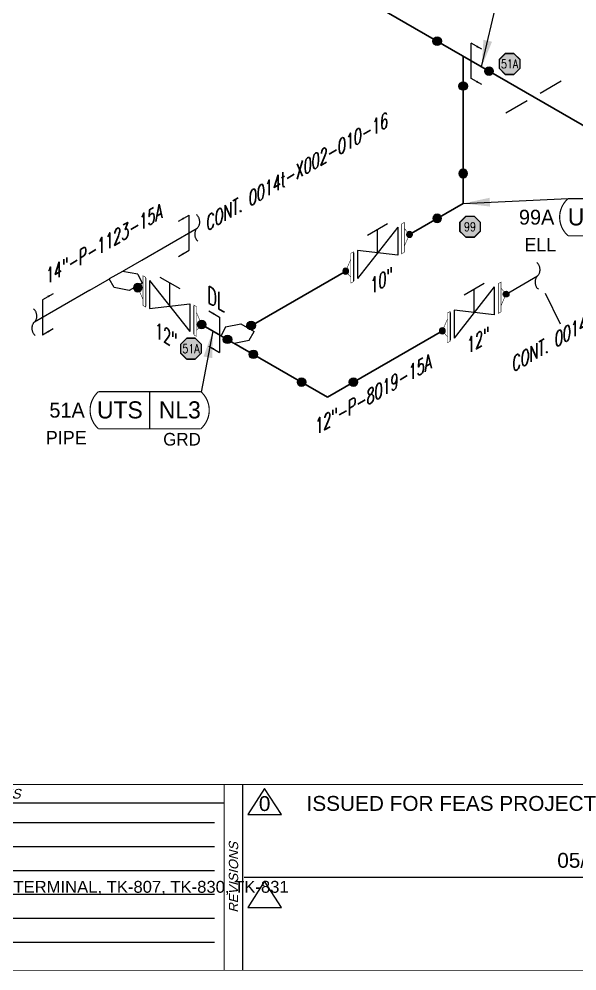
# Model space of a CAD drawing. Header units: inches. Extents: x 0.1 to 17.4, y 0.1 to 11.4.
# Drawn here: x 6.12 to 9.87, y 0.25 to 6.65 of the extents above; entities that cross this region are included whole.
import ezdxf
from ezdxf.enums import TextEntityAlignment as Align

# ---------------------------------------------------------------- set-up
doc = ezdxf.new("R2010")
doc.units = ezdxf.units.IN
doc.header["$MEASUREMENT"] = 0
doc.linetypes.add('HIDDEN2', pattern=[0.1875, 0.125, -0.0625])
for name, color, linetype in [('3', 1, 'Continuous'), ('BORDER', 3, 'Continuous'), ('BORDERTEXT', 7, 'Continuous'), ('COMP', 1, 'Continuous'), ('Continuation', 7, 'Continuous'), ('DL', 20, 'Continuous'), ('FITTINGS', 4, 'Continuous'), ('PART_PCML', 7, 'Continuous'), ('PART_SelectedCML_UT', 132, 'Continuous'), ('PIPE-ANNO', 150, 'HIDDEN2'), ('TEXT', 7, 'Continuous'), ('UNAS.PIPE', 251, 'Continuous'), ('WELD POINTS', 41, 'Continuous'), ('Welds', 7, 'Continuous')]:
    doc.layers.add(name, color=color, linetype=linetype)
doc.layers.add('PIPE', color=7, linetype='Continuous', lineweight=30)
doc.styles.add('CMLPAS', font='')
doc.styles.add('FEASStandard', font='arial.ttf')
doc.styles.add('ISO330', font='romand.shx', dxfattribs={"width": 0.85, "height": 0.05})
doc.styles.add('PART_Standard', font='romans', dxfattribs={"width": 0.8, "height": 0.09})
doc.styles.add('Richmond', font='arial.ttf')
doc.styles.add('SIMPLEX', font='ROMANS')
doc.styles.get("Standard").update_dxf_attribs({"font": 'arial.ttf'})
doc.styles.get('CMLPAS').set_extended_font_data('Cordia New')
doc.dimstyles.new('Richmond', dxfattribs={"dimtxt": 0.18, "dimasz": 0.18, "dimexe": 0.18, "dimexo": 0.0625, "dimgap": 0.09, "dimtad": 0, "dimtih": 1, "dimtoh": 1, "dimdec": 4, "dimzin": 0, "dimdsep": 46, "dimtxsty": 'Richmond', "dimcen": 0.09, "dimadec": 0, "dimazin": 0, "dimtfac": 1, "dimtdec": 4, "dimtofl": 0, "dimtmove": 0, "dimatfit": 3, "dimfxl": 1, "dimtolj": 1, "dimtzin": 0, "dimarcsym": 0})
doc.dimstyles.get("Standard").update_dxf_attribs({"dimtxt": 0.18, "dimasz": 0.18, "dimexe": 0.18, "dimexo": 0.0625, "dimgap": 0.09, "dimtad": 0, "dimtih": 1, "dimtoh": 1, "dimdec": 4, "dimzin": 0, "dimdsep": 46, "dimtxsty": 'Standard', "dimcen": 0.09, "dimadec": 0, "dimazin": 0, "dimtfac": 1, "dimtdec": 4, "dimtofl": 0, "dimtmove": 0, "dimatfit": 3, "dimfxl": 1, "dimtolj": 1, "dimtzin": 0, "dimarcsym": 0})

# ---------------------------------------------------------------- blocks, each defined once
blk = doc.blocks.new('Border')
blk.add_line((5.4322, 1.2439), (7.435, 1.2439))
for points in [[(5.4296, 1.0829), (7.435, 1.0829)], [(5.1365, 0.9222), (7.435, 0.9222)], [(4.9824, 0.7615), (7.435, 0.7615)], [(4.8221, 0.6009), (7.435, 0.6009)], [(4.9467, 0.4404), (7.435, 0.4404)]]:
    blk.add_lwpolyline(points)
at = {"layer": 'BORDER'}
for p, q in [((7.625, 0.25), (7.625, 1.5)), ((7.5, 1.375), (0.25, 1.375))]:
    blk.add_line(p, q, dxfattribs=at)
at = {"layer": 'BORDER', "const_width": 0.005}
blk.add_lwpolyline([(0.25, 0.25), (17.25, 0.25), (17.25, 11.25), (0.25, 11.25)], close=True, dxfattribs=at)
at = {"layer": 'BORDER', "const_width": 0.00833}
for points in [[(17.25, 1.5), (0.25, 1.5)], [(7.5, 0.25), (7.5, 1.5)], [(7.6336, 0.875), (10.375, 0.875)]]:
    blk.add_lwpolyline(points, dxfattribs=at)
at = {"layer": 'BORDERTEXT', "style": 'FEASStandard', "oblique": 15}
blk.add_text('NOTES', height=0.065, dxfattribs=at).set_placement((5.975, 1.4375), align=Align.MIDDLE)
blk.add_text('REVISIONS', height=0.0625, rotation=90, dxfattribs=at).set_placement((7.5625, 0.875), align=Align.MIDDLE)
blk = doc.blocks.new('BORDER TEXT')
at = {"layer": 'BORDERTEXT'}
for tag, p, height, style in [('API_PIPE_CLASS', (5.4645, 1.2542), 0.08, 'Richmond'), ('MATERIAL1', (12.263, 1.2111), 0.08, 'Richmond'), ('CVX_PIPE_SPEC', (5.4619, 1.0932), 0.08, 'Richmond'), ('P&ID_#1', (0.25, 1.0831), 0.0625, 'FEASStandard'), ('LINE_#1', (1.4866, 1.0831), 0.0625, 'FEASStandard'), ('MATERIAL2', (12.263, 1.0395), 0.08, 'Richmond'), ('P&ID_#2', (0.25, 0.9224), 0.0625, 'FEASStandard'), ('LINE_#2', (1.4866, 0.9224), 0.0625, 'FEASStandard'), ('OP_TEMP', (5.1687, 0.9325), 0.08, 'Richmond'), ('MATERIAL3', (12.263, 0.868), 0.08, 'Richmond'), ('FROM', (5.0146, 0.7718), 0.08, 'Richmond'), ('P&ID_#3', (0.25, 0.7617), 0.0625, 'FEASStandard'), ('LINE_#3', (1.4866, 0.7617), 0.0625, 'FEASStandard'), ('MATERIAL4', (12.263, 0.6965), 0.08, 'Richmond'), ('P&ID_#4', (0.25, 0.601), 0.0625, 'FEASStandard'), ('LINE_#4', (1.4866, 0.601), 0.0625, 'FEASStandard'), ('TO', (4.8543, 0.6112), 0.08, 'Richmond'), ('MATERIAL5', (12.263, 0.5249), 0.08, 'Richmond'), ('MISC', (4.9789, 0.4506), 0.08, 'Richmond'), ('P&ID_#5', (0.25, 0.4403), 0.0625, 'FEASStandard'), ('LINE_#5', (1.4866, 0.4403), 0.0625, 'FEASStandard'), ('INSULATION', (12.9278, 0.4142), 0.0625, 'FEASStandard'), ('P&ID_#6', (0.25, 0.2796), 0.0625, 'FEASStandard'), ('LINE_#6', (1.4866, 0.2796), 0.0625, 'FEASStandard'), ('PWHT', (12.9278, 0.2806), 0.0625, 'FEASStandard')]:
    blk.add_attdef(tag, p, '', height=height, dxfattribs=dict(at, style=style))
at = {"layer": 'BORDERTEXT', "style": 'FEASStandard'}
for tag, p in [('DR.BY', (11.075, 0.5625)), ('DR.BY_DATE', (11.95, 0.5625)), ('CHK_BY', (11.075, 0.3542)), ('CHK._BY_DATE', (11.95, 0.3542))]:
    blk.add_attdef(tag, text='', height=0.1, dxfattribs=at).set_placement(p, align=Align.MIDDLE_CENTER)
at = {"layer": 'BORDERTEXT', "style": 'PART_Standard', "width": 0.8}
for tag, p in [('PLANT_NUMBER', (13.9375, 0.3836)), ('SYSTEM_NUMBER', (14.8125, 0.3836)), ('CIRCUIT_NUMBER', (15.6875, 0.3836)), ('SHEET_NUMBER', (16.5, 0.3836)), ('REVISION', (17.0625, 0.3836))]:
    blk.add_attdef(tag, text='', height=0.15, dxfattribs=at).set_placement(p, align=Align.MIDDLE_CENTER)
blk = doc.blocks.new('4_SUPPORT_I-BEAM_30')
at = {"color": 0, "linetype": 'ByBlock', "lineweight": -2}
for p, q in [((-0.0435, 0.0251), (-0.1857, 0.1072)), ((0.1857, -0.1072), (0.0435, -0.0251))]:
    blk.add_line(p, q, dxfattribs=at)
blk = doc.blocks.new('2_WELD_SINGLE_00')
at = {"linetype": 'ByBlock', "lineweight": -2}
h = blk.add_hatch(color=0, dxfattribs=at)
edge = h.paths.add_edge_path()
edge.add_arc((0, 0), 0.0286, 0, 360)
at = {"color": 0, "linetype": 'ByBlock', "lineweight": -2}
blk.add_circle((0, 0), 0.0286, dxfattribs=at)
blk = doc.blocks.new('*U74')
at = {"layer": 'WELD POINTS'}
for p, rotation in [((-0.174, 0.1004), 329.9999999999996), ((0.174, 0.1004), 120)]:
    blk.add_blockref('2_WELD_SINGLE_00', p, dxfattribs=dict(at, rotation=rotation))
blk = doc.blocks.new('3_VALVE_FLANGE_GATE_30')
at = {"color": 0, "linetype": 'ByBlock', "lineweight": -2}
blk.add_wipeout([(-0.1624, -0.1875), (-0.1353, -0.1719), (0, 0), (0.1353, -0.0156), (0.1624, 0), (0.1624, 0.1875), (0.1353, 0.1719), (0, 0), (-0.1353, 0.0156), (-0.1624, 0)], dxfattribs=at)
for p, q in [((0.0677, 0.1953), (-0.0677, 0.1172)), ((0.1353, 0.1719), (-0.1353, -0.1719)), ((0, 0), (0, 0.1563)), ((0.1353, 0.1719), (0.1353, -0.0156)), ((0.1624, 0.1875), (0.1624, 0)), ((-0.1624, 0), (-0.1624, -0.1875)), ((-0.1353, 0.0156), (-0.1353, -0.1719)), ((0.1353, -0.0156), (-0.1353, 0.0156))]:
    blk.add_line(p, q, dxfattribs=at)
blk = doc.blocks.new('AM9A04')
at = {"const_width": 0.01}
blk.add_lwpolyline([(-0.05, -0.144), (-0.15, 0.087), (-0.05, 0.202)], dxfattribs=at)
at = {"linetype": 'Continuous', "const_width": 0.01}
blk.add_lwpolyline([(0, -0.289), (0, 0.289), (-0.05, 0.318), (-0.05, -0.26)], close=True, dxfattribs=at)
blk = doc.blocks.new('A09')
at = {"layer": 'Welds'}
h = blk.add_hatch(color=256, dxfattribs=at)
h.dxf.hatch_style = 1
h.paths.add_polyline_path([(-0.03, 0, 1), (0.03, 0, 1)])
blk.add_circle((0, 0), 0.03, dxfattribs=at)
blk = doc.blocks.new('*U50')
blk.add_wipeout([(0.052, -0.03), (0.0173, -0.07), (0.0173, -0.1101), (0, -0.1001), (0, 0.1001), (0.0173, 0.0901), (0.0173, 0.05)]).dxf.layer = 'COMP'
at = {"layer": '3', "xscale": 0.65, "yscale": 0.65, "zscale": 0.65}
blk.add_blockref('A09', (0.052, -0.03), dxfattribs=at)
at = {"layer": 'COMP', "xscale": 0.3466300616258731, "yscale": 0.3466300616258731, "zscale": 0.3466300616258731, "rotation": 180}
blk.add_blockref('AM9A04', (0, 0), dxfattribs=at)
blk = doc.blocks.new('1_Text_30')
at = {"layer": 'TEXT', "style": 'PART_Standard', "oblique": 30, "width": 0.8}
blk.add_attdef('TEXT', (0, 0), '', height=0.09, rotation=30, dxfattribs=at)
blk = doc.blocks.new('1_Text_330')
at = {"layer": 'TEXT', "style": 'PART_Standard', "oblique": 330, "width": 0.8}
blk.add_attdef('3/4"', (0, 0), '', height=0.09, rotation=330, dxfattribs=at)
blk = doc.blocks.new('1_BREAK-PIPE_PIPE_00')
at = {"color": 0, "linetype": 'ByBlock', "lineweight": -2}
for centre, major_axis in [((-0.03, 0.092), (0, -0.101)), ((0.03, -0.092), (0, 0.101))]:
    blk.add_ellipse(centre, major_axis=major_axis, ratio=0.711978, start_param=0.427466, end_param=3.141593, dxfattribs=at)
blk = doc.blocks.new('1_Tilde_30')
at = {"layer": 'PIPE-ANNO', "xscale": -0.5000000000000001, "yscale": 0.5000000000000001, "zscale": 0.5000000000000001, "rotation": 114.4010914305396}
blk.add_blockref('1_BREAK-PIPE_PIPE_00', (0, 0), dxfattribs=at)
blk = doc.blocks.new('1_Cont_30')
at = {"layer": 'Continuation', "style": 'PART_Standard', "oblique": 30, "width": 0.8}
blk.add_attdef('CONT', (0, 0), '', height=0.09, rotation=30, dxfattribs=at)
blk = doc.blocks.new('DL_330')
at = {"layer": 'DL', "style": 'ISO330', "oblique": 330, "width": 0.85}
blk.add_text('DL', height=0.1, rotation=330, dxfattribs=at).set_placement((0, 0))
blk = doc.blocks.new('2_TEE_WELD_30')
at = {"linetype": 'ByBlock', "lineweight": -2}
h = blk.add_hatch(color=0, dxfattribs=at)
edge = h.paths.add_edge_path()
edge.add_arc((0, 0.2009), 0.0286, 0, 360)
h = blk.add_hatch(color=0, dxfattribs=at)
edge = h.paths.add_edge_path()
edge.add_arc((0.174, 0.1004), 0.0286, 0, 360)
h = blk.add_hatch(color=0, dxfattribs=at)
edge = h.paths.add_edge_path()
edge.add_arc((0, -0.2009), 0.0286, 0, 360)
at = {"color": 0, "linetype": 'ByBlock', "lineweight": -2}
for centre in [(0, 0.2009), (0.174, 0.1004), (0, -0.2009)]:
    blk.add_circle(centre, 0.0286, dxfattribs=at)
blk = doc.blocks.new('2_ELBOW_WELD_30')
at = {"linetype": 'ByBlock', "lineweight": -2}
h = blk.add_hatch(color=0, dxfattribs=at)
edge = h.paths.add_edge_path()
edge.add_arc((0.174, 0.1004), 0.0286, 0, 360)
h = blk.add_hatch(color=0, dxfattribs=at)
edge = h.paths.add_edge_path()
edge.add_arc((0, -0.2009), 0.0286, 0, 360)
at = {"color": 0, "linetype": 'ByBlock', "lineweight": -2}
for centre in [(0.174, 0.1004), (0, -0.2009)]:
    blk.add_circle(centre, 0.0286, dxfattribs=at)
blk = doc.blocks.new('*U78')
blk.add_wipeout([(0.0006, -0.0503), (0.0687, -0.1292), (0.1357, -0.1284), (0.1345, -0.0256), (0.0665, 0.0532), (-0.0006, 0.0503)])
at = {"layer": 'FITTINGS', "linetype": 'Continuous'}
for p, q in [((0.0665, 0.0532), (-0.0006, 0.0503)), ((-0.0006, 0.0503), (0.0006, -0.0503)), ((0.0665, 0.0532), (0.1345, -0.0256)), ((0.0006, -0.0503), (0.0687, -0.1292)), ((0.1345, -0.0256), (0.1357, -0.1284)), ((0.0687, -0.1292), (0.1357, -0.1284))]:
    blk.add_line(p, q, dxfattribs=at)
blk = doc.blocks.new('PART_PCML')
blk.add_hatch(color=0).paths.add_polyline_path([(-0.0699, -0.029), (-0.029, -0.0699), (0.029, -0.0699), (0.0699, -0.029), (0.0699, 0.029), (0.029, 0.0699), (-0.029, 0.0699), (-0.0699, 0.029)])
at = {"color": 7, "const_width": 0.009}
blk.add_lwpolyline([(-0.0699, 0.029), (-0.029, 0.0699), (0.029, 0.0699), (0.0699, 0.029), (0.0699, -0.029), (0.029, -0.0699), (-0.029, -0.0699), (-0.0699, -0.029), (-0.0699, 0.029), (-0.029, 0.0699)], dxfattribs=at)
at = {"color": 18, "true_color": 0x000000}
blk.add_lwpolyline([(-0.029, 0.0699), (-0.0699, 0.029), (-0.0699, -0.029), (-0.029, -0.0699), (0.029, -0.0699), (0.0699, -0.029), (0.0699, 0.029), (0.029, 0.0699)], close=True, dxfattribs=at)
at = {"color": 7, "true_color": 0xffffff, "style": 'SIMPLEX', "width": 0.8, "flags": 1}
for tag, p in [('CIRCUIT', (-0.0939, 0.0889)), ('DM', (-0.0527, -0.1332)), ('TYPE', (-0.0749, -0.2043))]:
    blk.add_attdef(tag, p, '', height=0.0586, dxfattribs=at)
at = {"color": 7, "true_color": 0xffffff, "style": 'SIMPLEX', "width": 0.8}
blk.add_attdef('DMDISP', text='', height=0.0586, dxfattribs=at).set_placement((0, 0), align=Align.MIDDLE_CENTER)
blk = doc.blocks.new('CMLPAS')
at = {"const_width": 0.008}
blk.add_lwpolyline([(0.0625, 0.125, 0.454441), (0.0625, -0.125), (0.75, -0.125, 0.454441), (0.75, 0.125)], format="xyb", close=True, dxfattribs=at)
blk.add_lwpolyline([(0.4063, -0.125), (0.4063, 0.125)], dxfattribs=at)
at = {"style": 'CMLPAS', "flags": 1}
for tag, p in [('STATE', (0.75, 0.6229)), ('DL', (0.75, 0.4817)), ('CIRCUIT', (0.75, 0.3405)), ('SUBSINTERVAL(MONTHS)', (-0.0251, -0.3355)), ('OLD_ID', (0.75, -0.3366)), ('OLD_NDE', (0.75, -0.4778)), ('OLD_ENTY', (0.7411, -0.6357)), ('SIZE', (0.7473, -0.7611)), ('SPEC', (0.7473, -0.9022)), ('JUSTIFY', (0.7473, -1.0434)), ('COMMENTS', (0.7473, -1.1846)), ('OLD_ASSET', (0.75, -1.3262)), ('SCHED', (0.7371, -1.4689)), ('NOM_THICK', (0.7521, -1.6102)), ('CORR_ALLOW', (0.763, -1.7453)), ('TML_STATUS', (0.7723, -1.8777)), ('FLOW_ORDER', (0.7785, -2.1301))]:
    blk.add_attdef(tag, text='', height=0.1, dxfattribs=at).set_placement(p, align=Align.MIDDLE_RIGHT)
at = {"style": 'CMLPAS'}
for tag, height, p in [('CHILD', 0.25, (0.75, 0.269)), ('###', 0.115, (0.75, 0.002)), ('ACCESS', 0.085, (0.75, -0.1954))]:
    blk.add_attdef(tag, text='', height=height, dxfattribs=at).set_placement(p, align=Align.MIDDLE_RIGHT)
at = {"color": 152, "style": 'CMLPAS'}
for tag, height, p in [('SPECIAL', 0.085, (0.4055, 0.1897)), ('DM-TYPE', 0.1, (-0.03, 0)), ('COMP', 0.09, (-0.0174, -0.185))]:
    blk.add_attdef(tag, text='', height=height, dxfattribs=at).set_placement(p, align=Align.MIDDLE_RIGHT)
at = {"style": 'CMLPAS'}
blk.add_attdef('NDE', text='', height=0.115, dxfattribs=at).set_placement((0.206, 0.002), align=Align.MIDDLE_CENTER)
blk = doc.blocks.new('*U67')
at = {"color": 20, "linetype": 'ByBlock', "ltscale": 0.7}
blk.add_line((-0.1026, -0.1218), (0.1026, -0.0032), dxfattribs=at)
for points in [[(0.1026, -0.0859), (0.1026, -0.0032)], [(-0.1026, -0.2043), (-0.1026, -0.1218)]]:
    blk.add_leader(points, dimstyle='Richmond', override={"dimasz": 0.04, "dimgap": 0.09, "dimtad": 0}, dxfattribs=at)
blk = doc.blocks.new('*U64')
at = {"color": 20, "linetype": 'ByBlock', "ltscale": 0.7}
blk.add_line((0.0541, -0.1498), (0.0541, 0.0873), dxfattribs=at)
for points in [[(0.1257, 0.0459), (0.0541, 0.0873)], [(0.1257, -0.1911), (0.0541, -0.1498)]]:
    blk.add_leader(points, dimstyle='Richmond', override={"dimasz": 0.04, "dimgap": 0.09, "dimtad": 0}, dxfattribs=at)

msp = doc.modelspace()

# ---------------------------------------------------------------- linework, layer by layer
at = {"layer": 'BORDERTEXT'}
for points in [[(7.7717, 1.474), (7.6588, 1.2984), (7.8845, 1.2984)], [(7.7717, 0.849), (7.6588, 0.6734), (7.8845, 0.6734)]]:
    msp.add_lwpolyline(points, close=True, dxfattribs=at)
at = {"layer": 'PIPE'}
for p, q in [((4.6223, 8.987), (14.0537, 3.5418)), ((9.1064, 6.3981), (9.1064, 5.4078)), ((9.1064, 5.4078), (7.5224, 4.4932)), ((8.1947, 4.1051), (6.7711, 4.9258)), ((8.1947, 4.1051), (8.9666, 4.5507))]:
    msp.add_line(p, q, dxfattribs=at)
at = {"layer": 'UNAS.PIPE'}
for p, q in [((6.9451, 5.0262), (7.3188, 5.242)), ((6.5972, 4.8254), (6.9451, 5.0262)), ((6.5972, 4.8254), (6.2235, 4.6096)), ((9.6584, 4.8037), (9.7593, 4.5978))]:
    msp.add_line(p, q, dxfattribs=at)

# ---------------------------------------------------------------- block references
at = {"layer": 'BORDER'}
msp.add_blockref('Border', (0, 0), dxfattribs=at)
at = {"layer": 'BORDERTEXT'}
ref = msp.add_blockref('BORDER TEXT', (0, 0), dxfattribs=at)
ref.add_attrib('FROM', '14b CRUDE BARGE TERMINAL, TK-807, TK-830, TK-831', (5.0146, 0.7718), dxfattribs={"height": 0.08, "style": 'Richmond'})
at = {"layer": 'Continuation'}
msp.add_blockref('1_Cont_30', (9.4383, 4.2702), dxfattribs=at).add_auto_attribs({'CONT': 'CONT. 0014t-X003-010-10'})
at = {"layer": 'DL'}
msp.add_blockref('*U64', (9.1064, 6.3981), dxfattribs=at)
at = {"layer": 'DL', "xscale": -1}
for p, rotation in [((7.3188, 5.242), 299.9999999999998), ((6.2235, 4.6096), 119.9999999999999)]:
    msp.add_blockref('*U67', p, dxfattribs=dict(at, rotation=rotation))
at = {"layer": 'FITTINGS', "xscale": -1}
msp.add_blockref('4_SUPPORT_I-BEAM_30', (9.5798, 6.1248), dxfattribs=at)
at = {"layer": 'PART_PCML', "color": 96}
msp.add_blockref('PART_PCML', (9.419, 6.3456), dxfattribs=at).add_auto_attribs({'DMDISP': '51A'})
at = {"layer": 'PART_PCML', "color": 118}
msp.add_blockref('PART_PCML', (9.1531, 5.2508), dxfattribs=at).add_auto_attribs({'DMDISP': '99'})
at = {"layer": 'PART_SelectedCML_UT'}
for p, values in [((9.7497, 5.3152), {'###': 'CE8', 'NDE': 'UT1', 'DM-TYPE': '99A', 'COMP': 'ELL', 'ACCESS': 'GRD'}), ((6.5925, 4.0172), {'###': 'NL3', 'NDE': 'UTS', 'DM-TYPE': '51A', 'COMP': 'PIPE', 'ACCESS': 'GRD'})]:
    msp.add_blockref('CMLPAS', p, dxfattribs=at).add_auto_attribs(values)
at = {"layer": 'PIPE-ANNO', "xscale": -1}
for p, rotation in [((7.3188, 5.242), 299.9999999999998), ((9.6069, 4.9204), 299.9999999999998), ((6.2235, 4.6096), 119.9999999999999)]:
    msp.add_blockref('1_Tilde_30', p, dxfattribs=dict(at, rotation=rotation))
at = {"layer": 'TEXT'}
msp.add_blockref('1_Text_30', (8.1133, 3.8486), dxfattribs=at).add_auto_attribs({'TEXT': '12"-P-8019-15A'})
at = {"layer": 'WELD POINTS'}
for name, p, rotation in [('2_TEE_WELD_30', (9.1064, 6.3981), 240), ('2_WELD_SINGLE_00', (7.6963, 4.3928), 239.9999999999999)]:
    msp.add_blockref(name, p, dxfattribs=dict(at, rotation=rotation))
at = {"layer": 'WELD POINTS', "xscale": -1, "rotation": 300.0000000000001}
msp.add_blockref('2_ELBOW_WELD_30', (9.1064, 5.4078), dxfattribs=at)
at = {"layer": 'WELD POINTS'}
msp.add_blockref('*U74', (8.1947, 4.1051), dxfattribs=at)

# ---------------------------------------------------------------- texts
at = {"layer": 'BORDERTEXT', "style": 'FEASStandard'}
msp.add_text('ISSUED FOR FEAS PROJECT', height=0.1, dxfattribs=at).set_placement((9.0276, 1.3726), align=Align.MIDDLE_CENTER)
for tag, text, p in [('0', '', (7.7717, 1.3716)), ('05/20/25', '-', (10.0112, 0.9901))]:
    msp.add_attdef(tag, text=text, height=0.1, dxfattribs=at).set_placement(p, align=Align.MIDDLE_CENTER)

# ---------------------------------------------------------------- leaders
at = {"layer": 'PART_SelectedCML_UT'}
for points in [[(9.2308, 6.3263), (9.3972, 7.0378)], [(9.1064, 5.4078), (9.8122, 5.4402)]]:
    msp.add_leader(points, dimstyle='Standard', dxfattribs=at)

# ---------------------------------------------------------------- next in the draw order: block references
at = {"layer": 'FITTINGS'}
for p in [(8.5311, 5.0756), (9.1809, 4.6745)]:
    msp.add_blockref('3_VALVE_FLANGE_GATE_30', p, dxfattribs=at)
at = {"layer": 'FITTINGS', "xscale": -1}
msp.add_blockref('3_VALVE_FLANGE_GATE_30', (7.134, 4.7175), dxfattribs=at)

# ---------------------------------------------------------------- next in the draw order: block references
at = {"layer": 'COMP', "ltscale": 0.65, "xscale": -1, "rotation": 180}
msp.add_blockref('*U50', (8.6935, 5.1694), dxfattribs=at)
at = {"layer": 'COMP', "ltscale": 0.65, "xscale": -1}
for p in [(8.3687, 4.9819), (9.0186, 4.5807)]:
    msp.add_blockref('*U50', p, dxfattribs=at)
at = {"layer": 'COMP', "ltscale": 0.65}
msp.add_blockref('*U50', (7.2964, 4.6237), dxfattribs=at)
at = {"layer": 'Continuation'}
msp.add_blockref('1_Cont_30', (7.3808, 5.2186), dxfattribs=at).add_auto_attribs({'CONT': 'CONT. 0014t-X002-010-16'})
at = {"layer": 'TEXT'}
for name, p, values in [('1_Text_30', (8.484, 4.7947), {'TEXT': '10"'}), ('1_Text_330', (7.0361, 4.5093), {'3/4"': '12"'}), ('1_Text_30', (9.1339, 4.3935), {'TEXT': '12"'})]:
    msp.add_blockref(name, p, dxfattribs=at).add_auto_attribs(values)
at = {"layer": 'UNAS.PIPE', "ltscale": 0.65, "rotation": 180}
msp.add_blockref('*U50', (6.9716, 4.8112), dxfattribs=at)

# ---------------------------------------------------------------- next in the draw order: wipeouts: each hides what was drawn before it
msp.add_wipeout([(9.3953, 4.7982), (9.3607, 4.8383), (9.3607, 4.8783), (9.3433, 4.8683), (9.3433, 4.6682), (9.3607, 4.6782), (9.3607, 4.7182)]).dxf.layer = 'UNAS.PIPE'

# ---------------------------------------------------------------- next in the draw order: hatches: boundary and pattern name
at = {"layer": 'UNAS.PIPE'}
h = msp.add_hatch(color=256, dxfattribs=at)
h.dxf.hatch_style = 1
h.paths.add_polyline_path([(9.4148, 4.7982, 1), (9.3758, 4.7982, 1)])

# ---------------------------------------------------------------- next in the draw order: linework, layer by layer
msp.add_line((9.3953, 4.7982), (9.6069, 4.9204), dxfattribs=at)
msp.add_circle((9.3953, 4.7982), 0.0195, dxfattribs=at)

# ---------------------------------------------------------------- next in the draw order: block references
msp.add_blockref('DL_330', (7.3857, 4.7429))
at = {"layer": 'DL', "rotation": 180}
msp.add_blockref('*U64', (7.5224, 4.4932), dxfattribs=at)
at = {"layer": 'PART_PCML', "color": 96}
msp.add_blockref('PART_PCML', (7.2766, 4.4308), dxfattribs=at).add_auto_attribs({'DMDISP': '51A'})
at = {"layer": 'TEXT'}
msp.add_blockref('1_Text_30', (6.3031, 4.8601), dxfattribs=at).add_auto_attribs({'TEXT': '14"-P-1123-15A'})
at = {"layer": 'UNAS.PIPE', "xscale": -0.3466300616258731, "yscale": 0.3466300616258731, "zscale": 0.3466300616258731}
msp.add_blockref('AM9A04', (9.3433, 4.7682), dxfattribs=at)
at = {"layer": 'WELD POINTS', "rotation": 330.0000000000001}
msp.add_blockref('2_WELD_SINGLE_00', (7.3484, 4.5937), dxfattribs=at)

# ---------------------------------------------------------------- next in the draw order: leaders
at = {"layer": 'PART_SelectedCML_UT'}
msp.add_leader([(7.4236, 4.5496), (7.3462, 4.1388)], dimstyle='Standard', dxfattribs=at)

# ---------------------------------------------------------------- next in the draw order: block references
at = {"layer": 'PIPE', "rotation": 59.99999999999999}
msp.add_blockref('*U78', (7.5224, 4.4932), dxfattribs=at)
at = {"layer": 'UNAS.PIPE', "xscale": -1, "rotation": 299.9999999999999}
msp.add_blockref('*U78', (6.9054, 4.8472), dxfattribs=at)

# ---------------------------------------------------------------- next in the draw order: block references
at = {"layer": 'WELD POINTS', "xscale": -1, "rotation": 240}
msp.add_blockref('2_WELD_SINGLE_00', (6.9196, 4.8412), dxfattribs=at)
at = {"layer": 'WELD POINTS', "rotation": 120}
for p in [(7.6813, 4.5872), (7.5224, 4.4932)]:
    msp.add_blockref('2_WELD_SINGLE_00', p, dxfattribs=at)

doc.saveas('drawing.dxf')
